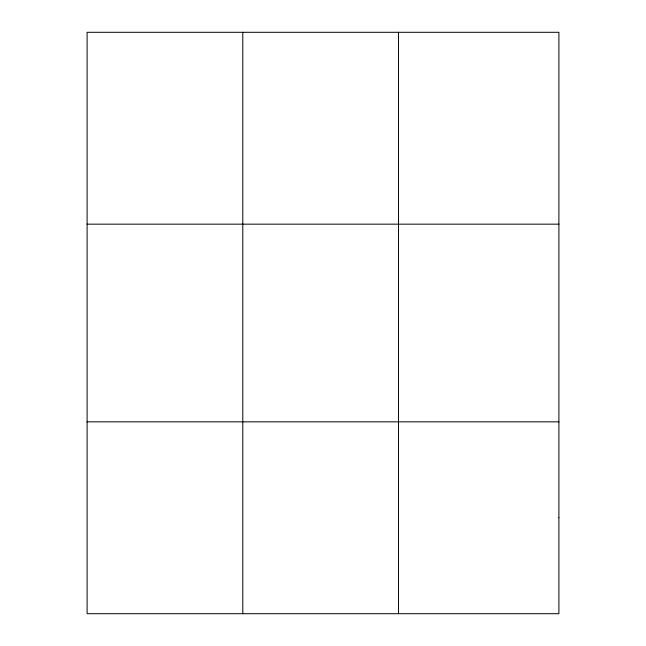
<?xml version="1.0" encoding="UTF-8"?>
<svg xmlns="http://www.w3.org/2000/svg" width="646" height="646" viewBox="0 0 646 646"><rect width="100%" height="100%" fill="white"/><g stroke="black" fill="none" stroke-linecap="round" stroke-linejoin="round"><path stroke-width="0.97" d="M242.791 613.7L242.791 32.3M398.493 613.7L398.493 32.3M87.097 224.162L558.903 224.162M87.097 421.838L558.903 421.838M558.903 517.769L558.903 613.7L87.097 613.7L87.097 32.3L558.903 32.3L558.903 517.769"/></g></svg>
